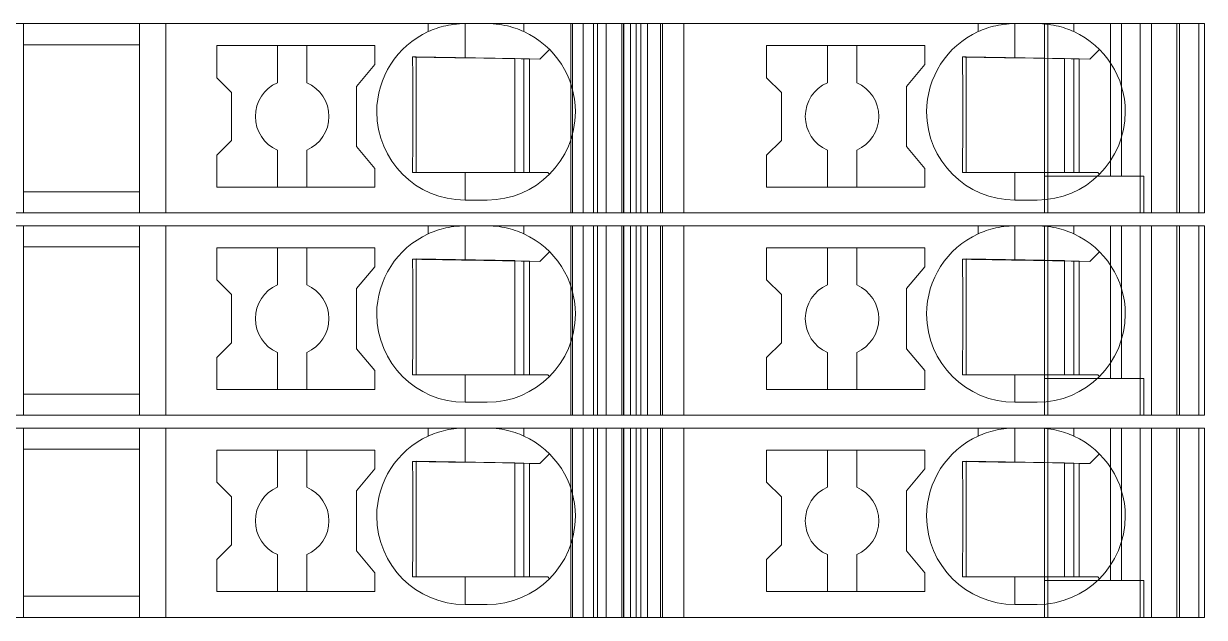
# Model space of a CAD drawing. Header units: millimetres. Extents: x 0 to 2100, y 0 to 1485.
# Drawn here: x 1258.05 to 1290.15, y 255.35 to 271.5 of the extents above; entities that cross this region are included whole.
import ezdxf
from ezdxf.enums import TextEntityAlignment as Align

# ---------------------------------------------------------------- set-up
doc = ezdxf.new("R2010")
doc.units = ezdxf.units.MM
for name, color, linetype, lineweight in [('EPLAN309', 5, 'Continuous', 5), ('EPLAN493', 5, 'Continuous', 5), ('MAIN-1', 7, 'Continuous', 5), ('MAIN-2', 7, 'Continuous', 5)]:
    doc.layers.add(name, color=color, linetype=linetype, lineweight=lineweight)
doc.styles.add('Tahoma', font='')
doc.styles.get('Tahoma').set_extended_font_data('Tahoma')

# ---------------------------------------------------------------- blocks, each defined once
blk = doc.blocks.new('EPLSYM_LibrarySPECIAL_Symbol12_Variant0_Placement8_96')
at = {"layer": 'EPLAN309', "lineweight": 13, "ltscale": 20}
blk.add_lwpolyline([(0, -5.15), (68.15, -5.15), (68.15, 0), (0, 0)], close=True, dxfattribs=at)
at = {"layer": 'EPLAN493', "color": 5, "style": 'Tahoma'}
blk.add_attdef('17_20450', text='', height=2.93475, dxfattribs=at).set_placement((0, -27.293475), align=Align.MIDDLE_RIGHT)
blk = doc.blocks.new('EPLSYM_LibrarySPECIAL_Symbol12_Variant0_Placement8_97')
at = {"layer": 'EPLAN309', "lineweight": 13, "ltscale": 20}
blk.add_lwpolyline([(0, -5.15), (68.15, -5.15), (68.15, 0), (0, 0)], close=True, dxfattribs=at)
at = {"layer": 'EPLAN493', "color": 5, "style": 'Tahoma'}
blk.add_attdef('17_20450', text='', height=2.93475, dxfattribs=at).set_placement((0, -27.293475), align=Align.MIDDLE_RIGHT)
blk = doc.blocks.new('EPLSYM_LibrarySPECIAL_Symbol12_Variant0_Placement8_98')
at = {"layer": 'EPLAN309', "lineweight": 13, "ltscale": 20}
blk.add_lwpolyline([(0, -5.15), (68.15, -5.15), (68.15, 0), (0, 0)], close=True, dxfattribs=at)
at = {"layer": 'EPLAN493', "color": 5, "style": 'Tahoma'}
blk.add_attdef('17_20450', text='', height=2.93475, dxfattribs=at).set_placement((0, -27.293475), align=Align.MIDDLE_RIGHT)

msp = doc.modelspace()

# ---------------------------------------------------------------- linework, layer by layer
at = {"layer": 'MAIN-1'}
for p, q in [((1258.05, 271.5), (1261.2, 271.5)), ((1258.05, 271.5), (1258.05, 266.35)), ((1261.919, 271.5), (1261.2, 271.5)), ((1261.2, 266.35), (1261.2, 271.5)), ((1269.05, 271.5), (1261.919, 271.5)), ((1261.919, 271.5), (1261.919, 266.35)), ((1269.05, 271.5), (1270.05, 271.5)), ((1269.05, 271.282), (1269.05, 271.5)), ((1269.102, 271.305), (1269.05, 271.282)), ((1269.156, 271.327), (1269.102, 271.305)), ((1269.213, 271.349), (1269.156, 271.327)), ((1269.272, 271.37), (1269.213, 271.349)), ((1269.333, 271.39), (1269.272, 271.37)), ((1269.397, 271.409), (1269.333, 271.39)), ((1269.463, 271.427), (1269.397, 271.409)), ((1269.531, 271.443), (1269.463, 271.427)), ((1269.601, 271.458), (1269.531, 271.443)), ((1269.673, 271.47), (1269.601, 271.458)), ((1269.746, 271.481), (1269.673, 271.47)), ((1269.821, 271.489), (1269.746, 271.481)), ((1269.897, 271.495), (1269.821, 271.489)), ((1269.973, 271.499), (1269.897, 271.495)), ((1270.05, 271.5), (1269.973, 271.499)), ((1270.05, 270.568), (1270.05, 271.5)), ((1270.05, 271.5), (1270.65, 271.5)), ((1270.65, 271.5), (1270.732, 271.499)), ((1271.65, 271.5), (1270.65, 271.5)), ((1270.732, 271.499), (1270.814, 271.494)), ((1270.814, 271.494), (1270.896, 271.487)), ((1270.896, 271.487), (1270.975, 271.478)), ((1270.975, 271.478), (1271.053, 271.466)), ((1271.053, 271.466), (1271.13, 271.452)), ((1271.13, 271.452), (1271.204, 271.435)), ((1271.204, 271.435), (1271.275, 271.417)), ((1271.275, 271.417), (1271.345, 271.397)), ((1271.345, 271.397), (1271.411, 271.376)), ((1271.411, 271.376), (1271.475, 271.354)), ((1271.475, 271.354), (1271.536, 271.331)), ((1271.536, 271.331), (1271.594, 271.306)), ((1271.594, 271.306), (1271.65, 271.282)), ((1271.65, 271.5), (1274.704, 271.5)), ((1271.65, 271.282), (1271.65, 271.5)), ((1274.832, 271.5), (1274.704, 271.5)), ((1274.704, 266.35), (1274.704, 271.5)), ((1274.832, 271.5), (1275.367, 271.5)), ((1274.832, 266.35), (1274.832, 271.5)), ((1276, 271.5), (1275.367, 271.5)), ((1275.367, 266.35), (1275.367, 271.5)), ((1276, 271.5), (1284, 271.5)), ((1276, 266.35), (1276, 271.5)), ((1284, 271.5), (1285, 271.5)), ((1284, 271.282), (1284, 271.5)), ((1284.052, 271.305), (1284, 271.282)), ((1284.106, 271.327), (1284.052, 271.305)), ((1284.163, 271.349), (1284.106, 271.327)), ((1284.222, 271.37), (1284.163, 271.349)), ((1284.283, 271.39), (1284.222, 271.37)), ((1284.347, 271.409), (1284.283, 271.39)), ((1284.413, 271.427), (1284.347, 271.409)), ((1284.481, 271.443), (1284.413, 271.427)), ((1284.551, 271.458), (1284.481, 271.443)), ((1284.622, 271.47), (1284.551, 271.458)), ((1284.696, 271.481), (1284.622, 271.47)), ((1284.771, 271.489), (1284.696, 271.481)), ((1284.847, 271.495), (1284.771, 271.489)), ((1284.923, 271.499), (1284.847, 271.495)), ((1285, 271.5), (1284.923, 271.499)), ((1285, 270.568), (1285, 271.5)), ((1285, 271.5), (1285.6, 271.5)), ((1285.6, 271.5), (1285.677, 271.499)), ((1286.6, 271.5), (1285.6, 271.5)), ((1285.677, 271.499), (1285.753, 271.495)), ((1285.753, 271.495), (1285.829, 271.489)), ((1285.829, 271.489), (1285.904, 271.481)), ((1285.904, 271.481), (1285.978, 271.47)), ((1285.978, 271.47), (1286.049, 271.458)), ((1286.049, 271.458), (1286.119, 271.443)), ((1286.119, 271.443), (1286.187, 271.427)), ((1286.187, 271.427), (1286.253, 271.409)), ((1286.253, 271.409), (1286.317, 271.39)), ((1286.317, 271.39), (1286.378, 271.37)), ((1286.378, 271.37), (1286.437, 271.349)), ((1286.437, 271.349), (1286.494, 271.327)), ((1286.494, 271.327), (1286.548, 271.305)), ((1286.548, 271.305), (1286.6, 271.282)), ((1286.6, 271.5), (1290, 271.5)), ((1286.6, 271.282), (1286.6, 271.5)), ((1290, 266.35), (1290, 271.5)), ((1258.05, 270.925), (1261.2, 270.925)), ((1263.3, 270.9), (1263.3, 270.029)), ((1263.3, 270.9), (1267.6, 270.9)), ((1264.95, 270.9), (1264.95, 269.892)), ((1265.75, 269.892), (1265.75, 270.9)), ((1267.6, 270.389), (1267.6, 270.9)), ((1272.083, 270.533), (1272.347, 270.797)), ((1278.25, 270.9), (1278.25, 270.029)), ((1278.25, 270.9), (1282.55, 270.9)), ((1279.9, 270.9), (1279.9, 269.892)), ((1280.7, 269.892), (1280.7, 270.9)), ((1282.55, 270.389), (1282.55, 270.9)), ((1287.033, 270.533), (1287.297, 270.797)), ((1267.1, 269.793), (1267.6, 270.389)), ((1268.624, 270.592), (1268.625, 270.522)), ((1268.685, 270.591), (1268.624, 270.592)), ((1268.625, 270.522), (1268.625, 270.45)), ((1268.625, 270.45), (1268.626, 270.377)), ((1268.626, 270.377), (1268.627, 270.303)), ((1268.627, 270.303), (1268.628, 270.227)), ((1268.746, 270.59), (1268.685, 270.591)), ((1268.721, 270.591), (1268.721, 267.45)), ((1268.809, 270.589), (1268.746, 270.59)), ((1268.873, 270.588), (1268.809, 270.589)), ((1268.937, 270.587), (1268.873, 270.588)), ((1269.003, 270.586), (1268.937, 270.587)), ((1269.071, 270.585), (1269.003, 270.586)), ((1269.14, 270.584), (1269.071, 270.585)), ((1269.21, 270.582), (1269.14, 270.584)), ((1269.283, 270.581), (1269.21, 270.582)), ((1269.358, 270.58), (1269.283, 270.581)), ((1269.435, 270.579), (1269.358, 270.58)), ((1269.514, 270.577), (1269.435, 270.579)), ((1269.597, 270.576), (1269.514, 270.577)), ((1269.682, 270.575), (1269.597, 270.576)), ((1269.771, 270.573), (1269.682, 270.575)), ((1269.862, 270.571), (1269.771, 270.573)), ((1269.955, 270.57), (1269.862, 270.571)), ((1270.05, 270.568), (1269.955, 270.57)), ((1270.05, 270.568), (1272.083, 270.533)), ((1271.4, 270.545), (1271.4, 267.45)), ((1271.65, 267.45), (1271.65, 270.54)), ((1271.8, 270.538), (1271.8, 267.45)), ((1282.05, 269.793), (1282.55, 270.389)), ((1283.574, 270.592), (1283.574, 270.522)), ((1283.635, 270.591), (1283.574, 270.592)), ((1283.574, 270.522), (1283.575, 270.45)), ((1283.575, 270.45), (1283.576, 270.377)), ((1283.576, 270.377), (1283.577, 270.303)), ((1283.577, 270.303), (1283.577, 270.227)), ((1283.696, 270.59), (1283.635, 270.591)), ((1283.671, 270.591), (1283.671, 267.45)), ((1283.759, 270.589), (1283.696, 270.59)), ((1283.822, 270.588), (1283.759, 270.589)), ((1283.887, 270.587), (1283.822, 270.588)), ((1283.953, 270.586), (1283.887, 270.587)), ((1284.021, 270.585), (1283.953, 270.586)), ((1284.09, 270.584), (1284.021, 270.585)), ((1284.16, 270.582), (1284.09, 270.584)), ((1284.233, 270.581), (1284.16, 270.582)), ((1284.307, 270.58), (1284.233, 270.581)), ((1284.385, 270.579), (1284.307, 270.58)), ((1284.464, 270.577), (1284.385, 270.579)), ((1284.547, 270.576), (1284.464, 270.577)), ((1284.632, 270.575), (1284.547, 270.576)), ((1284.72, 270.573), (1284.632, 270.575)), ((1284.812, 270.571), (1284.72, 270.573)), ((1284.905, 270.57), (1284.812, 270.571)), ((1285, 270.568), (1284.905, 270.57)), ((1285, 270.568), (1287.033, 270.533)), ((1286.35, 270.545), (1286.35, 267.45)), ((1286.6, 267.45), (1286.6, 270.54)), ((1286.75, 270.538), (1286.75, 267.45)), ((1263.7, 269.629), (1263.3, 270.029)), ((1268.628, 270.227), (1268.628, 270.149)), ((1268.628, 270.149), (1268.629, 270.07)), ((1268.629, 270.07), (1268.63, 269.988)), ((1268.63, 269.988), (1268.63, 269.904)), ((1278.65, 269.629), (1278.25, 270.029)), ((1283.577, 270.227), (1283.578, 270.149)), ((1283.578, 270.149), (1283.579, 270.07)), ((1283.579, 270.07), (1283.58, 269.988)), ((1283.58, 269.988), (1283.58, 269.904)), ((1267.1, 269.793), (1267.1, 268.157)), ((1268.63, 269.904), (1268.631, 269.817)), ((1268.631, 269.817), (1268.631, 269.726)), ((1268.631, 269.726), (1268.632, 269.632)), ((1282.05, 269.793), (1282.05, 268.157)), ((1283.58, 269.904), (1283.581, 269.817)), ((1283.581, 269.817), (1283.581, 269.726)), ((1283.581, 269.726), (1283.582, 269.632)), ((1263.7, 269.629), (1263.7, 268.321)), ((1268.632, 269.632), (1268.633, 269.534)), ((1268.633, 269.534), (1268.633, 269.431)), ((1268.633, 269.431), (1268.633, 269.324)), ((1268.633, 269.324), (1268.633, 269.213)), ((1278.65, 269.629), (1278.65, 268.321)), ((1283.582, 269.632), (1283.582, 269.534)), ((1283.582, 269.534), (1283.583, 269.431)), ((1283.583, 269.431), (1283.583, 269.324)), ((1283.583, 269.324), (1283.583, 269.213)), ((1268.633, 269.213), (1268.634, 269.1)), ((1268.634, 269.1), (1268.633, 268.979)), ((1283.583, 269.213), (1283.583, 269.1)), ((1283.583, 269.1), (1283.583, 268.979)), ((1268.633, 268.747), (1268.632, 268.638)), ((1268.633, 268.979), (1268.633, 268.861)), ((1268.633, 268.861), (1268.633, 268.747)), ((1283.583, 268.747), (1283.582, 268.638)), ((1283.583, 268.979), (1283.583, 268.861)), ((1283.583, 268.861), (1283.583, 268.747)), ((1268.632, 268.534), (1268.631, 268.434)), ((1268.631, 268.434), (1268.631, 268.339)), ((1268.632, 268.638), (1268.632, 268.534)), ((1283.582, 268.534), (1283.581, 268.434)), ((1283.581, 268.434), (1283.581, 268.339)), ((1283.582, 268.638), (1283.582, 268.534)), ((1263.7, 268.321), (1263.3, 267.921)), ((1264.95, 268.058), (1264.95, 267.05)), ((1265.75, 268.058), (1265.75, 267.05)), ((1267.1, 268.157), (1267.6, 267.561)), ((1268.629, 268.159), (1268.628, 268.073)), ((1268.628, 268.073), (1268.628, 267.99)), ((1268.63, 268.248), (1268.629, 268.159)), ((1268.631, 268.339), (1268.63, 268.248)), ((1278.65, 268.321), (1278.25, 267.921)), ((1279.9, 268.058), (1279.9, 267.05)), ((1280.7, 268.058), (1280.7, 267.05)), ((1282.05, 268.157), (1282.55, 267.561)), ((1283.579, 268.159), (1283.578, 268.073)), ((1283.578, 268.073), (1283.578, 267.99)), ((1283.58, 268.248), (1283.579, 268.159)), ((1283.581, 268.339), (1283.58, 268.248)), ((1263.3, 267.921), (1263.3, 267.05)), ((1268.625, 267.75), (1268.624, 267.674)), ((1268.626, 267.829), (1268.625, 267.75)), ((1268.627, 267.908), (1268.626, 267.829)), ((1268.628, 267.99), (1268.627, 267.908)), ((1278.25, 267.921), (1278.25, 267.05)), ((1283.575, 267.75), (1283.574, 267.674)), ((1283.576, 267.829), (1283.575, 267.75)), ((1283.577, 267.908), (1283.576, 267.829)), ((1283.578, 267.99), (1283.577, 267.908)), ((1267.6, 267.05), (1267.6, 267.561)), ((1268.623, 267.524), (1268.622, 267.45)), ((1268.622, 267.45), (1268.683, 267.45)), ((1268.624, 267.598), (1268.623, 267.524)), ((1268.624, 267.674), (1268.624, 267.598)), ((1268.683, 267.45), (1268.746, 267.45)), ((1268.746, 267.45), (1268.809, 267.45)), ((1268.809, 267.45), (1268.873, 267.45)), ((1268.873, 267.45), (1268.939, 267.45)), ((1268.939, 267.45), (1269.005, 267.45)), ((1269.005, 267.45), (1269.074, 267.45)), ((1269.074, 267.45), (1269.144, 267.45)), ((1269.144, 267.45), (1269.215, 267.45)), ((1269.215, 267.45), (1269.289, 267.45)), ((1269.289, 267.45), (1269.364, 267.45)), ((1269.364, 267.45), (1269.442, 267.45)), ((1269.442, 267.45), (1269.522, 267.45)), ((1269.522, 267.45), (1269.605, 267.45)), ((1269.605, 267.45), (1269.69, 267.45)), ((1269.69, 267.45), (1269.778, 267.45)), ((1269.778, 267.45), (1269.867, 267.45)), ((1269.867, 267.45), (1269.958, 267.45)), ((1269.958, 267.45), (1270.05, 267.45)), ((1270.05, 267.45), (1272.3, 267.45)), ((1270.05, 267.45), (1270.05, 266.7)), ((1272.347, 267.403), (1272.3, 267.45)), ((1282.55, 267.05), (1282.55, 267.561)), ((1283.573, 267.524), (1283.572, 267.45)), ((1283.572, 267.45), (1283.633, 267.45)), ((1283.574, 267.598), (1283.573, 267.524)), ((1283.574, 267.674), (1283.574, 267.598)), ((1283.633, 267.45), (1283.695, 267.45)), ((1283.695, 267.45), (1283.759, 267.45)), ((1283.759, 267.45), (1283.823, 267.45)), ((1283.823, 267.45), (1283.889, 267.45)), ((1283.889, 267.45), (1283.955, 267.45)), ((1283.955, 267.45), (1284.024, 267.45)), ((1284.024, 267.45), (1284.093, 267.45)), ((1284.093, 267.45), (1284.165, 267.45)), ((1284.165, 267.45), (1284.239, 267.45)), ((1284.239, 267.45), (1284.314, 267.45)), ((1284.314, 267.45), (1284.392, 267.45)), ((1284.392, 267.45), (1284.472, 267.45)), ((1284.472, 267.45), (1284.555, 267.45)), ((1284.555, 267.45), (1284.64, 267.45)), ((1284.64, 267.45), (1284.727, 267.45)), ((1284.727, 267.45), (1284.817, 267.45)), ((1284.817, 267.45), (1284.908, 267.45)), ((1284.908, 267.45), (1285, 267.45)), ((1285, 267.45), (1285, 266.7)), ((1285, 267.45), (1287.25, 267.45)), ((1287.297, 267.403), (1287.25, 267.45)), ((1258.05, 266.925), (1261.2, 266.925)), ((1267.6, 267.05), (1263.3, 267.05)), ((1282.55, 267.05), (1278.25, 267.05)), ((1270.65, 266.7), (1270.05, 266.7)), ((1285.6, 266.7), (1285, 266.7)), ((1258.05, 266.35), (1261.2, 266.35)), ((1261.919, 266.35), (1261.2, 266.35)), ((1261.919, 266.35), (1274.704, 266.35)), ((1273.544, 266.35), (1273.544, 266.35)), ((1273.65, 266.35), (1273.65, 266.35)), ((1274.832, 266.35), (1274.704, 266.35)), ((1274.832, 266.35), (1275.367, 266.35)), ((1276, 266.35), (1275.367, 266.35)), ((1276, 266.35), (1290, 266.35)), ((1288.5, 266.35), (1288.5, 266.35)), ((1258.05, 266), (1261.2, 266)), ((1258.05, 266), (1258.05, 260.85)), ((1261.919, 266), (1261.2, 266)), ((1261.2, 260.85), (1261.2, 266)), ((1269.05, 266), (1261.919, 266)), ((1261.919, 266), (1261.919, 260.85)), ((1269.05, 266), (1270.05, 266)), ((1269.05, 265.782), (1269.05, 266)), ((1269.102, 265.805), (1269.05, 265.782)), ((1269.156, 265.827), (1269.102, 265.805)), ((1269.213, 265.849), (1269.156, 265.827)), ((1269.272, 265.87), (1269.213, 265.849)), ((1269.333, 265.89), (1269.272, 265.87)), ((1269.397, 265.909), (1269.333, 265.89)), ((1269.463, 265.927), (1269.397, 265.909)), ((1269.531, 265.943), (1269.463, 265.927)), ((1269.601, 265.958), (1269.531, 265.943)), ((1269.673, 265.97), (1269.601, 265.958)), ((1269.746, 265.981), (1269.673, 265.97)), ((1269.821, 265.989), (1269.746, 265.981)), ((1269.897, 265.995), (1269.821, 265.989)), ((1269.973, 265.999), (1269.897, 265.995)), ((1270.05, 266), (1269.973, 265.999)), ((1270.05, 265.068), (1270.05, 266)), ((1270.05, 266), (1270.65, 266)), ((1270.65, 266), (1270.732, 265.999)), ((1271.65, 266), (1270.65, 266)), ((1270.732, 265.999), (1270.814, 265.994)), ((1270.814, 265.994), (1270.896, 265.987)), ((1270.896, 265.987), (1270.975, 265.978)), ((1270.975, 265.978), (1271.053, 265.966)), ((1271.053, 265.966), (1271.13, 265.952)), ((1271.13, 265.952), (1271.204, 265.935)), ((1271.204, 265.935), (1271.275, 265.917)), ((1271.275, 265.917), (1271.345, 265.897)), ((1271.345, 265.897), (1271.411, 265.876)), ((1271.411, 265.876), (1271.475, 265.854)), ((1271.475, 265.854), (1271.536, 265.831)), ((1271.536, 265.831), (1271.594, 265.806)), ((1271.594, 265.806), (1271.65, 265.782)), ((1271.65, 266), (1274.704, 266)), ((1271.65, 265.782), (1271.65, 266)), ((1274.832, 266), (1274.704, 266)), ((1274.704, 260.85), (1274.704, 266)), ((1274.832, 266), (1275.367, 266)), ((1274.832, 260.85), (1274.832, 266)), ((1276, 266), (1275.367, 266)), ((1275.367, 260.85), (1275.367, 266)), ((1276, 266), (1284, 266)), ((1276, 260.85), (1276, 266)), ((1284, 266), (1285, 266)), ((1284, 265.782), (1284, 266)), ((1284.052, 265.805), (1284, 265.782)), ((1284.106, 265.827), (1284.052, 265.805)), ((1284.163, 265.849), (1284.106, 265.827)), ((1284.222, 265.87), (1284.163, 265.849)), ((1284.283, 265.89), (1284.222, 265.87)), ((1284.347, 265.909), (1284.283, 265.89)), ((1284.413, 265.927), (1284.347, 265.909)), ((1284.481, 265.943), (1284.413, 265.927)), ((1284.551, 265.958), (1284.481, 265.943)), ((1284.622, 265.97), (1284.551, 265.958)), ((1284.696, 265.981), (1284.622, 265.97)), ((1284.771, 265.989), (1284.696, 265.981)), ((1284.847, 265.995), (1284.771, 265.989)), ((1284.923, 265.999), (1284.847, 265.995)), ((1285, 266), (1284.923, 265.999)), ((1285, 265.068), (1285, 266)), ((1285, 266), (1285.6, 266)), ((1285.6, 266), (1285.677, 265.999)), ((1286.6, 266), (1285.6, 266)), ((1285.677, 265.999), (1285.753, 265.995)), ((1285.753, 265.995), (1285.829, 265.989)), ((1285.829, 265.989), (1285.904, 265.981)), ((1285.904, 265.981), (1285.978, 265.97)), ((1285.978, 265.97), (1286.049, 265.958)), ((1286.049, 265.958), (1286.119, 265.943)), ((1286.119, 265.943), (1286.187, 265.927)), ((1286.187, 265.927), (1286.253, 265.909)), ((1286.253, 265.909), (1286.317, 265.89)), ((1286.317, 265.89), (1286.378, 265.87)), ((1286.378, 265.87), (1286.437, 265.849)), ((1286.437, 265.849), (1286.494, 265.827)), ((1286.494, 265.827), (1286.548, 265.805)), ((1286.548, 265.805), (1286.6, 265.782)), ((1286.6, 266), (1290, 266)), ((1286.6, 265.782), (1286.6, 266)), ((1290, 260.85), (1290, 266)), ((1258.05, 265.425), (1261.2, 265.425)), ((1263.3, 265.4), (1263.3, 264.529)), ((1263.3, 265.4), (1267.6, 265.4)), ((1264.95, 265.4), (1264.95, 264.392)), ((1265.75, 264.392), (1265.75, 265.4)), ((1267.6, 264.889), (1267.6, 265.4)), ((1272.083, 265.033), (1272.347, 265.297)), ((1278.25, 265.4), (1278.25, 264.529)), ((1278.25, 265.4), (1282.55, 265.4)), ((1279.9, 265.4), (1279.9, 264.392)), ((1280.7, 264.392), (1280.7, 265.4)), ((1282.55, 264.889), (1282.55, 265.4)), ((1287.033, 265.033), (1287.297, 265.297)), ((1267.1, 264.293), (1267.6, 264.889)), ((1268.624, 265.092), (1268.625, 265.022)), ((1268.685, 265.091), (1268.624, 265.092)), ((1268.625, 265.022), (1268.625, 264.95)), ((1268.625, 264.95), (1268.626, 264.877)), ((1268.626, 264.877), (1268.627, 264.803)), ((1268.746, 265.09), (1268.685, 265.091)), ((1268.721, 265.091), (1268.721, 261.95)), ((1268.809, 265.089), (1268.746, 265.09)), ((1268.873, 265.088), (1268.809, 265.089)), ((1268.937, 265.087), (1268.873, 265.088)), ((1269.003, 265.086), (1268.937, 265.087)), ((1269.071, 265.085), (1269.003, 265.086)), ((1269.14, 265.084), (1269.071, 265.085)), ((1269.21, 265.082), (1269.14, 265.084)), ((1269.283, 265.081), (1269.21, 265.082)), ((1269.358, 265.08), (1269.283, 265.081)), ((1269.435, 265.079), (1269.358, 265.08)), ((1269.514, 265.077), (1269.435, 265.079)), ((1269.597, 265.076), (1269.514, 265.077)), ((1269.682, 265.075), (1269.597, 265.076)), ((1269.771, 265.073), (1269.682, 265.075)), ((1269.862, 265.071), (1269.771, 265.073)), ((1269.955, 265.07), (1269.862, 265.071)), ((1270.05, 265.068), (1269.955, 265.07)), ((1270.05, 265.068), (1272.083, 265.033)), ((1271.4, 265.045), (1271.4, 261.95)), ((1271.65, 261.95), (1271.65, 265.04)), ((1271.8, 265.038), (1271.8, 261.95)), ((1282.05, 264.293), (1282.55, 264.889)), ((1283.574, 265.092), (1283.574, 265.022)), ((1283.635, 265.091), (1283.574, 265.092)), ((1283.574, 265.022), (1283.575, 264.95)), ((1283.575, 264.95), (1283.576, 264.877)), ((1283.576, 264.877), (1283.577, 264.803)), ((1283.696, 265.09), (1283.635, 265.091)), ((1283.671, 265.091), (1283.671, 261.95)), ((1283.759, 265.089), (1283.696, 265.09)), ((1283.822, 265.088), (1283.759, 265.089)), ((1283.887, 265.087), (1283.822, 265.088)), ((1283.953, 265.086), (1283.887, 265.087)), ((1284.021, 265.085), (1283.953, 265.086)), ((1284.09, 265.084), (1284.021, 265.085)), ((1284.16, 265.082), (1284.09, 265.084)), ((1284.233, 265.081), (1284.16, 265.082)), ((1284.307, 265.08), (1284.233, 265.081)), ((1284.385, 265.079), (1284.307, 265.08)), ((1284.464, 265.077), (1284.385, 265.079)), ((1284.547, 265.076), (1284.464, 265.077)), ((1284.632, 265.075), (1284.547, 265.076)), ((1284.72, 265.073), (1284.632, 265.075)), ((1284.812, 265.071), (1284.72, 265.073)), ((1284.905, 265.07), (1284.812, 265.071)), ((1285, 265.068), (1284.905, 265.07)), ((1285, 265.068), (1287.033, 265.033)), ((1286.35, 265.045), (1286.35, 261.95)), ((1286.6, 261.95), (1286.6, 265.04)), ((1286.75, 265.038), (1286.75, 261.95)), ((1263.7, 264.129), (1263.3, 264.529)), ((1268.627, 264.803), (1268.628, 264.727)), ((1268.628, 264.727), (1268.628, 264.649)), ((1268.628, 264.649), (1268.629, 264.57)), ((1268.629, 264.57), (1268.63, 264.488)), ((1278.65, 264.129), (1278.25, 264.529)), ((1283.577, 264.803), (1283.577, 264.727)), ((1283.577, 264.727), (1283.578, 264.649)), ((1283.578, 264.649), (1283.579, 264.57)), ((1283.579, 264.57), (1283.58, 264.488)), ((1267.1, 264.293), (1267.1, 262.657)), ((1268.63, 264.488), (1268.63, 264.404)), ((1268.63, 264.404), (1268.631, 264.317)), ((1268.631, 264.317), (1268.631, 264.226)), ((1268.631, 264.226), (1268.632, 264.132)), ((1282.05, 264.293), (1282.05, 262.657)), ((1283.58, 264.488), (1283.58, 264.404)), ((1283.58, 264.404), (1283.581, 264.317)), ((1283.581, 264.317), (1283.581, 264.226)), ((1283.581, 264.226), (1283.582, 264.132)), ((1263.7, 264.129), (1263.7, 262.821)), ((1268.632, 264.132), (1268.633, 264.034)), ((1268.633, 264.034), (1268.633, 263.931)), ((1268.633, 263.931), (1268.633, 263.824)), ((1278.65, 264.129), (1278.65, 262.821)), ((1283.582, 264.132), (1283.582, 264.034)), ((1283.582, 264.034), (1283.583, 263.931)), ((1283.583, 263.931), (1283.583, 263.824)), ((1268.633, 263.824), (1268.633, 263.713)), ((1268.633, 263.713), (1268.634, 263.6)), ((1268.634, 263.6), (1268.633, 263.479)), ((1283.583, 263.824), (1283.583, 263.713)), ((1283.583, 263.713), (1283.583, 263.6)), ((1283.583, 263.6), (1283.583, 263.479)), ((1268.633, 263.247), (1268.632, 263.138)), ((1268.633, 263.479), (1268.633, 263.361)), ((1268.633, 263.361), (1268.633, 263.247)), ((1283.583, 263.247), (1283.582, 263.138)), ((1283.583, 263.479), (1283.583, 263.361)), ((1283.583, 263.361), (1283.583, 263.247)), ((1268.632, 263.034), (1268.631, 262.934)), ((1268.631, 262.934), (1268.631, 262.839)), ((1268.632, 263.138), (1268.632, 263.034)), ((1283.582, 263.034), (1283.581, 262.934)), ((1283.581, 262.934), (1283.581, 262.839)), ((1283.582, 263.138), (1283.582, 263.034)), ((1263.7, 262.821), (1263.3, 262.421)), ((1267.1, 262.657), (1267.6, 262.061)), ((1268.629, 262.659), (1268.628, 262.573)), ((1268.63, 262.748), (1268.629, 262.659)), ((1268.631, 262.839), (1268.63, 262.748)), ((1278.65, 262.821), (1278.25, 262.421)), ((1282.05, 262.657), (1282.55, 262.061)), ((1283.579, 262.659), (1283.578, 262.573)), ((1283.58, 262.748), (1283.579, 262.659)), ((1283.581, 262.839), (1283.58, 262.748)), ((1263.3, 262.421), (1263.3, 261.55)), ((1264.95, 262.558), (1264.95, 261.55)), ((1265.75, 262.558), (1265.75, 261.55)), ((1268.626, 262.329), (1268.625, 262.25)), ((1268.627, 262.408), (1268.626, 262.329)), ((1268.628, 262.49), (1268.627, 262.408)), ((1268.628, 262.573), (1268.628, 262.49)), ((1278.25, 262.421), (1278.25, 261.55)), ((1279.9, 262.558), (1279.9, 261.55)), ((1280.7, 262.558), (1280.7, 261.55)), ((1283.576, 262.329), (1283.575, 262.25)), ((1283.577, 262.408), (1283.576, 262.329)), ((1283.578, 262.49), (1283.577, 262.408)), ((1283.578, 262.573), (1283.578, 262.49)), ((1267.6, 261.55), (1267.6, 262.061)), ((1268.623, 262.024), (1268.622, 261.95)), ((1268.622, 261.95), (1268.683, 261.95)), ((1268.624, 262.098), (1268.623, 262.024)), ((1268.625, 262.25), (1268.624, 262.174)), ((1268.624, 262.174), (1268.624, 262.098)), ((1268.683, 261.95), (1268.746, 261.95)), ((1268.746, 261.95), (1268.809, 261.95)), ((1268.809, 261.95), (1268.873, 261.95)), ((1268.873, 261.95), (1268.939, 261.95)), ((1268.939, 261.95), (1269.005, 261.95)), ((1269.005, 261.95), (1269.074, 261.95)), ((1269.074, 261.95), (1269.144, 261.95)), ((1269.144, 261.95), (1269.215, 261.95)), ((1269.215, 261.95), (1269.289, 261.95)), ((1269.289, 261.95), (1269.364, 261.95)), ((1269.364, 261.95), (1269.442, 261.95)), ((1269.442, 261.95), (1269.522, 261.95)), ((1269.522, 261.95), (1269.605, 261.95)), ((1269.605, 261.95), (1269.69, 261.95)), ((1269.69, 261.95), (1269.778, 261.95)), ((1269.778, 261.95), (1269.867, 261.95)), ((1269.867, 261.95), (1269.958, 261.95)), ((1269.958, 261.95), (1270.05, 261.95)), ((1270.05, 261.95), (1272.3, 261.95)), ((1270.05, 261.95), (1270.05, 261.2)), ((1272.347, 261.903), (1272.3, 261.95)), ((1282.55, 261.55), (1282.55, 262.061)), ((1283.573, 262.024), (1283.572, 261.95)), ((1283.572, 261.95), (1283.633, 261.95)), ((1283.574, 262.098), (1283.573, 262.024)), ((1283.575, 262.25), (1283.574, 262.174)), ((1283.574, 262.174), (1283.574, 262.098)), ((1283.633, 261.95), (1283.695, 261.95)), ((1283.695, 261.95), (1283.759, 261.95)), ((1283.759, 261.95), (1283.823, 261.95)), ((1283.823, 261.95), (1283.889, 261.95)), ((1283.889, 261.95), (1283.955, 261.95)), ((1283.955, 261.95), (1284.024, 261.95)), ((1284.024, 261.95), (1284.093, 261.95)), ((1284.093, 261.95), (1284.165, 261.95)), ((1284.165, 261.95), (1284.239, 261.95)), ((1284.239, 261.95), (1284.314, 261.95)), ((1284.314, 261.95), (1284.392, 261.95)), ((1284.392, 261.95), (1284.472, 261.95)), ((1284.472, 261.95), (1284.555, 261.95)), ((1284.555, 261.95), (1284.64, 261.95)), ((1284.64, 261.95), (1284.727, 261.95)), ((1284.727, 261.95), (1284.817, 261.95)), ((1284.817, 261.95), (1284.908, 261.95)), ((1284.908, 261.95), (1285, 261.95)), ((1285, 261.95), (1285, 261.2)), ((1285, 261.95), (1287.25, 261.95)), ((1287.297, 261.903), (1287.25, 261.95)), ((1258.05, 261.425), (1261.2, 261.425)), ((1267.6, 261.55), (1263.3, 261.55)), ((1282.55, 261.55), (1278.25, 261.55)), ((1270.65, 261.2), (1270.05, 261.2)), ((1285.6, 261.2), (1285, 261.2)), ((1258.05, 260.85), (1261.2, 260.85)), ((1261.919, 260.85), (1261.2, 260.85)), ((1261.919, 260.85), (1274.704, 260.85)), ((1273.544, 260.85), (1273.544, 260.85)), ((1273.65, 260.85), (1273.65, 260.85)), ((1274.832, 260.85), (1274.704, 260.85)), ((1274.832, 260.85), (1275.367, 260.85)), ((1276, 260.85), (1275.367, 260.85)), ((1276, 260.85), (1290, 260.85)), ((1288.5, 260.85), (1288.5, 260.85)), ((1258.05, 260.5), (1261.2, 260.5)), ((1258.05, 260.5), (1258.05, 255.35)), ((1261.919, 260.5), (1261.2, 260.5)), ((1261.2, 255.35), (1261.2, 260.5)), ((1269.05, 260.5), (1261.919, 260.5)), ((1261.919, 260.5), (1261.919, 255.35)), ((1269.05, 260.5), (1270.05, 260.5)), ((1269.05, 260.282), (1269.05, 260.5)), ((1269.213, 260.349), (1269.156, 260.327)), ((1269.272, 260.37), (1269.213, 260.349)), ((1269.333, 260.39), (1269.272, 260.37)), ((1269.397, 260.409), (1269.333, 260.39)), ((1269.463, 260.427), (1269.397, 260.409)), ((1269.531, 260.443), (1269.463, 260.427)), ((1269.601, 260.458), (1269.531, 260.443)), ((1269.673, 260.47), (1269.601, 260.458)), ((1269.746, 260.481), (1269.673, 260.47)), ((1269.821, 260.489), (1269.746, 260.481)), ((1269.897, 260.495), (1269.821, 260.489)), ((1269.973, 260.499), (1269.897, 260.495)), ((1270.05, 260.5), (1269.973, 260.499)), ((1270.05, 259.568), (1270.05, 260.5)), ((1270.05, 260.5), (1270.65, 260.5)), ((1270.65, 260.5), (1270.732, 260.499)), ((1271.65, 260.5), (1270.65, 260.5)), ((1270.732, 260.499), (1270.814, 260.494)), ((1270.814, 260.494), (1270.896, 260.487)), ((1270.896, 260.487), (1270.975, 260.478)), ((1270.975, 260.478), (1271.053, 260.466)), ((1271.053, 260.466), (1271.13, 260.452)), ((1271.13, 260.452), (1271.204, 260.435)), ((1271.204, 260.435), (1271.275, 260.417)), ((1271.275, 260.417), (1271.345, 260.397)), ((1271.345, 260.397), (1271.411, 260.376)), ((1271.411, 260.376), (1271.475, 260.354)), ((1271.475, 260.354), (1271.536, 260.331)), ((1271.65, 260.5), (1274.704, 260.5)), ((1271.65, 260.282), (1271.65, 260.5)), ((1274.832, 260.5), (1274.704, 260.5)), ((1274.704, 255.35), (1274.704, 260.5)), ((1274.832, 260.5), (1275.367, 260.5)), ((1274.832, 255.35), (1274.832, 260.5)), ((1276, 260.5), (1275.367, 260.5)), ((1275.367, 255.35), (1275.367, 260.5)), ((1276, 260.5), (1284, 260.5)), ((1276, 255.35), (1276, 260.5)), ((1284, 260.5), (1285, 260.5)), ((1284, 260.282), (1284, 260.5)), ((1284.163, 260.349), (1284.106, 260.327)), ((1284.222, 260.37), (1284.163, 260.349)), ((1284.283, 260.39), (1284.222, 260.37)), ((1284.347, 260.409), (1284.283, 260.39)), ((1284.413, 260.427), (1284.347, 260.409)), ((1284.481, 260.443), (1284.413, 260.427)), ((1284.551, 260.458), (1284.481, 260.443)), ((1284.622, 260.47), (1284.551, 260.458)), ((1284.696, 260.481), (1284.622, 260.47)), ((1284.771, 260.489), (1284.696, 260.481)), ((1284.847, 260.495), (1284.771, 260.489)), ((1284.923, 260.499), (1284.847, 260.495)), ((1285, 260.5), (1284.923, 260.499)), ((1285, 259.568), (1285, 260.5)), ((1285, 260.5), (1285.6, 260.5)), ((1285.6, 260.5), (1285.677, 260.499)), ((1286.6, 260.5), (1285.6, 260.5)), ((1285.677, 260.499), (1285.753, 260.495)), ((1285.753, 260.495), (1285.829, 260.489)), ((1285.829, 260.489), (1285.904, 260.481)), ((1285.904, 260.481), (1285.978, 260.47)), ((1285.978, 260.47), (1286.049, 260.458)), ((1286.049, 260.458), (1286.119, 260.443)), ((1286.119, 260.443), (1286.187, 260.427)), ((1286.187, 260.427), (1286.253, 260.409)), ((1286.253, 260.409), (1286.317, 260.39)), ((1286.317, 260.39), (1286.378, 260.37)), ((1286.378, 260.37), (1286.437, 260.349)), ((1286.437, 260.349), (1286.494, 260.327)), ((1286.6, 260.5), (1290, 260.5)), ((1286.6, 260.282), (1286.6, 260.5)), ((1290, 255.35), (1290, 260.5)), ((1269.102, 260.305), (1269.05, 260.282)), ((1269.156, 260.327), (1269.102, 260.305)), ((1271.536, 260.331), (1271.594, 260.306)), ((1271.594, 260.306), (1271.65, 260.282)), ((1284.052, 260.305), (1284, 260.282)), ((1284.106, 260.327), (1284.052, 260.305)), ((1286.494, 260.327), (1286.548, 260.305)), ((1286.548, 260.305), (1286.6, 260.282)), ((1258.05, 259.925), (1261.2, 259.925)), ((1263.3, 259.9), (1263.3, 259.029)), ((1263.3, 259.9), (1267.6, 259.9)), ((1264.95, 259.9), (1264.95, 258.892)), ((1265.75, 258.892), (1265.75, 259.9)), ((1267.6, 259.389), (1267.6, 259.9)), ((1272.083, 259.533), (1272.347, 259.797)), ((1278.25, 259.9), (1278.25, 259.029)), ((1278.25, 259.9), (1282.55, 259.9)), ((1279.9, 259.9), (1279.9, 258.892)), ((1280.7, 258.892), (1280.7, 259.9)), ((1282.55, 259.389), (1282.55, 259.9)), ((1287.033, 259.533), (1287.297, 259.797)), ((1267.1, 258.793), (1267.6, 259.389)), ((1268.624, 259.592), (1268.625, 259.522)), ((1268.685, 259.591), (1268.624, 259.592)), ((1268.625, 259.522), (1268.625, 259.45)), ((1268.625, 259.45), (1268.626, 259.377)), ((1268.626, 259.377), (1268.627, 259.303)), ((1268.746, 259.59), (1268.685, 259.591)), ((1268.721, 259.591), (1268.721, 256.45)), ((1268.809, 259.589), (1268.746, 259.59)), ((1268.873, 259.588), (1268.809, 259.589)), ((1268.937, 259.587), (1268.873, 259.588)), ((1269.003, 259.586), (1268.937, 259.587)), ((1269.071, 259.585), (1269.003, 259.586)), ((1269.14, 259.584), (1269.071, 259.585)), ((1269.21, 259.582), (1269.14, 259.584)), ((1269.283, 259.581), (1269.21, 259.582)), ((1269.358, 259.58), (1269.283, 259.581)), ((1269.435, 259.579), (1269.358, 259.58)), ((1269.514, 259.577), (1269.435, 259.579)), ((1269.597, 259.576), (1269.514, 259.577)), ((1269.682, 259.575), (1269.597, 259.576)), ((1269.771, 259.573), (1269.682, 259.575)), ((1269.862, 259.571), (1269.771, 259.573)), ((1269.955, 259.57), (1269.862, 259.571)), ((1270.05, 259.568), (1269.955, 259.57)), ((1270.05, 259.568), (1272.083, 259.533)), ((1271.4, 259.545), (1271.4, 256.45)), ((1271.65, 256.45), (1271.65, 259.54)), ((1271.8, 259.538), (1271.8, 256.45)), ((1282.05, 258.793), (1282.55, 259.389)), ((1283.574, 259.592), (1283.574, 259.522)), ((1283.635, 259.591), (1283.574, 259.592)), ((1283.574, 259.522), (1283.575, 259.45)), ((1283.575, 259.45), (1283.576, 259.377)), ((1283.576, 259.377), (1283.577, 259.303)), ((1283.696, 259.59), (1283.635, 259.591)), ((1283.671, 259.591), (1283.671, 256.45)), ((1283.759, 259.589), (1283.696, 259.59)), ((1283.822, 259.588), (1283.759, 259.589)), ((1283.887, 259.587), (1283.822, 259.588)), ((1283.953, 259.586), (1283.887, 259.587)), ((1284.021, 259.585), (1283.953, 259.586)), ((1284.09, 259.584), (1284.021, 259.585)), ((1284.16, 259.582), (1284.09, 259.584)), ((1284.233, 259.581), (1284.16, 259.582)), ((1284.307, 259.58), (1284.233, 259.581)), ((1284.385, 259.579), (1284.307, 259.58)), ((1284.464, 259.577), (1284.385, 259.579)), ((1284.547, 259.576), (1284.464, 259.577)), ((1284.632, 259.575), (1284.547, 259.576)), ((1284.72, 259.573), (1284.632, 259.575)), ((1284.812, 259.571), (1284.72, 259.573)), ((1284.905, 259.57), (1284.812, 259.571)), ((1285, 259.568), (1284.905, 259.57)), ((1285, 259.568), (1287.033, 259.533)), ((1286.35, 259.545), (1286.35, 256.45)), ((1286.6, 256.45), (1286.6, 259.54)), ((1286.75, 259.538), (1286.75, 256.45)), ((1268.627, 259.303), (1268.628, 259.227)), ((1268.628, 259.227), (1268.628, 259.149)), ((1268.628, 259.149), (1268.629, 259.07)), ((1268.629, 259.07), (1268.63, 258.988)), ((1283.577, 259.303), (1283.577, 259.227)), ((1283.577, 259.227), (1283.578, 259.149)), ((1283.578, 259.149), (1283.579, 259.07)), ((1283.579, 259.07), (1283.58, 258.988)), ((1263.7, 258.629), (1263.3, 259.029)), ((1267.1, 258.793), (1267.1, 257.157)), ((1268.63, 258.988), (1268.63, 258.904)), ((1268.63, 258.904), (1268.631, 258.817)), ((1268.631, 258.817), (1268.631, 258.726)), ((1268.631, 258.726), (1268.632, 258.632)), ((1278.65, 258.629), (1278.25, 259.029)), ((1282.05, 258.793), (1282.05, 257.157)), ((1283.58, 258.988), (1283.58, 258.904)), ((1283.58, 258.904), (1283.581, 258.817)), ((1283.581, 258.817), (1283.581, 258.726)), ((1283.581, 258.726), (1283.582, 258.632)), ((1263.7, 258.629), (1263.7, 257.321)), ((1268.632, 258.632), (1268.633, 258.534)), ((1268.633, 258.534), (1268.633, 258.431)), ((1268.633, 258.431), (1268.633, 258.324)), ((1278.65, 258.629), (1278.65, 257.321)), ((1283.582, 258.632), (1283.582, 258.534)), ((1283.582, 258.534), (1283.583, 258.431)), ((1283.583, 258.431), (1283.583, 258.324)), ((1268.633, 258.324), (1268.633, 258.213)), ((1268.633, 258.213), (1268.634, 258.1)), ((1268.634, 258.1), (1268.633, 257.979)), ((1283.583, 258.324), (1283.583, 258.213)), ((1283.583, 258.213), (1283.583, 258.1)), ((1283.583, 258.1), (1283.583, 257.979)), ((1268.633, 257.979), (1268.633, 257.861)), ((1268.633, 257.861), (1268.633, 257.747)), ((1283.583, 257.979), (1283.583, 257.861)), ((1283.583, 257.861), (1283.583, 257.747)), ((1268.632, 257.534), (1268.631, 257.434)), ((1268.633, 257.747), (1268.632, 257.638)), ((1268.632, 257.638), (1268.632, 257.534)), ((1283.582, 257.534), (1283.581, 257.434)), ((1283.583, 257.747), (1283.582, 257.638)), ((1283.582, 257.638), (1283.582, 257.534)), ((1263.7, 257.321), (1263.3, 256.921)), ((1267.1, 257.157), (1267.6, 256.561)), ((1268.629, 257.159), (1268.628, 257.073)), ((1268.63, 257.248), (1268.629, 257.159)), ((1268.631, 257.339), (1268.63, 257.248)), ((1268.631, 257.434), (1268.631, 257.339)), ((1278.65, 257.321), (1278.25, 256.921)), ((1282.05, 257.157), (1282.55, 256.561)), ((1283.579, 257.159), (1283.578, 257.073)), ((1283.58, 257.248), (1283.579, 257.159)), ((1283.581, 257.339), (1283.58, 257.248)), ((1283.581, 257.434), (1283.581, 257.339)), ((1263.3, 256.921), (1263.3, 256.05)), ((1264.95, 257.058), (1264.95, 256.05)), ((1265.75, 257.058), (1265.75, 256.05)), ((1268.626, 256.829), (1268.625, 256.75)), ((1268.627, 256.908), (1268.626, 256.829)), ((1268.628, 256.99), (1268.627, 256.908)), ((1268.628, 257.073), (1268.628, 256.99)), ((1278.25, 256.921), (1278.25, 256.05)), ((1279.9, 257.058), (1279.9, 256.05)), ((1280.7, 257.058), (1280.7, 256.05)), ((1283.576, 256.829), (1283.575, 256.75)), ((1283.577, 256.908), (1283.576, 256.829)), ((1283.578, 256.99), (1283.577, 256.908)), ((1283.578, 257.073), (1283.578, 256.99)), ((1267.6, 256.05), (1267.6, 256.561)), ((1268.623, 256.524), (1268.622, 256.45)), ((1268.624, 256.598), (1268.623, 256.524)), ((1268.625, 256.75), (1268.624, 256.674)), ((1268.624, 256.674), (1268.624, 256.598)), ((1282.55, 256.05), (1282.55, 256.561)), ((1283.573, 256.524), (1283.572, 256.45)), ((1283.574, 256.598), (1283.573, 256.524)), ((1283.575, 256.75), (1283.574, 256.674)), ((1283.574, 256.674), (1283.574, 256.598)), ((1268.622, 256.45), (1268.683, 256.45)), ((1268.683, 256.45), (1268.746, 256.45)), ((1268.746, 256.45), (1268.809, 256.45)), ((1268.809, 256.45), (1268.873, 256.45)), ((1268.873, 256.45), (1268.939, 256.45)), ((1268.939, 256.45), (1269.005, 256.45)), ((1269.005, 256.45), (1269.074, 256.45)), ((1269.074, 256.45), (1269.144, 256.45)), ((1269.144, 256.45), (1269.215, 256.45)), ((1269.215, 256.45), (1269.289, 256.45)), ((1269.289, 256.45), (1269.364, 256.45)), ((1269.364, 256.45), (1269.442, 256.45)), ((1269.442, 256.45), (1269.522, 256.45)), ((1269.522, 256.45), (1269.605, 256.45)), ((1269.605, 256.45), (1269.69, 256.45)), ((1269.69, 256.45), (1269.778, 256.45)), ((1269.778, 256.45), (1269.867, 256.45)), ((1269.867, 256.45), (1269.958, 256.45)), ((1269.958, 256.45), (1270.05, 256.45)), ((1270.05, 256.45), (1272.3, 256.45)), ((1270.05, 256.45), (1270.05, 255.7)), ((1272.347, 256.403), (1272.3, 256.45)), ((1283.572, 256.45), (1283.633, 256.45)), ((1283.633, 256.45), (1283.695, 256.45)), ((1283.695, 256.45), (1283.759, 256.45)), ((1283.759, 256.45), (1283.823, 256.45)), ((1283.823, 256.45), (1283.889, 256.45)), ((1283.889, 256.45), (1283.955, 256.45)), ((1283.955, 256.45), (1284.024, 256.45)), ((1284.024, 256.45), (1284.093, 256.45)), ((1284.093, 256.45), (1284.165, 256.45)), ((1284.165, 256.45), (1284.239, 256.45)), ((1284.239, 256.45), (1284.314, 256.45)), ((1284.314, 256.45), (1284.392, 256.45)), ((1284.392, 256.45), (1284.472, 256.45)), ((1284.472, 256.45), (1284.555, 256.45)), ((1284.555, 256.45), (1284.64, 256.45)), ((1284.64, 256.45), (1284.727, 256.45)), ((1284.727, 256.45), (1284.817, 256.45)), ((1284.817, 256.45), (1284.908, 256.45)), ((1284.908, 256.45), (1285, 256.45)), ((1285, 256.45), (1285, 255.7)), ((1285, 256.45), (1287.25, 256.45)), ((1287.297, 256.403), (1287.25, 256.45)), ((1258.05, 255.925), (1261.2, 255.925)), ((1267.6, 256.05), (1263.3, 256.05)), ((1282.55, 256.05), (1278.25, 256.05)), ((1270.65, 255.7), (1270.05, 255.7)), ((1285.6, 255.7), (1285, 255.7)), ((1258.05, 255.35), (1261.2, 255.35)), ((1261.919, 255.35), (1261.2, 255.35)), ((1261.919, 255.35), (1274.704, 255.35)), ((1273.544, 255.35), (1273.544, 255.35)), ((1273.65, 255.35), (1273.65, 255.35)), ((1274.832, 255.35), (1274.704, 255.35)), ((1274.832, 255.35), (1275.367, 255.35)), ((1276, 255.35), (1275.367, 255.35)), ((1276, 255.35), (1290, 255.35)), ((1288.5, 255.35), (1288.5, 255.35))]:
    msp.add_line(p, q, dxfattribs=at)
for centre, radius, start, end in [((1270.05, 269.1), 2.4, 114.6244, 180), ((1270.65, 269.1), 2.4, 0, 65.3756), ((1285, 269.1), 2.4, 114.6244, 180), ((1285.6, 269.1), 2.4, 0, 65.3756), ((1265.35, 268.975), 1, 113.5782, 180), ((1265.35, 268.975), 1, 0, 66.4218), ((1280.3, 268.975), 1, 113.5782, 180), ((1280.3, 268.975), 1, 0, 66.4218), ((1270.05, 269.1), 2.4, 180, 270), ((1270.65, 269.1), 2.4, 270, 0), ((1285, 269.1), 2.4, 180, 270), ((1285.6, 269.1), 2.4, 270, 0), ((1265.35, 268.975), 1, 180, 246.4218), ((1265.35, 268.975), 1, 293.5782, 0), ((1280.3, 268.975), 1, 180, 246.4218), ((1280.3, 268.975), 1, 293.5782, 0), ((1270.05, 263.6), 2.4, 114.6244, 180), ((1270.65, 263.6), 2.4, 0, 65.3756), ((1285, 263.6), 2.4, 114.6244, 180), ((1285.6, 263.6), 2.4, 0, 65.3756), ((1265.35, 263.475), 1, 113.5782, 180), ((1265.35, 263.475), 1, 0, 66.4218), ((1280.3, 263.475), 1, 113.5782, 180), ((1280.3, 263.475), 1, 0, 66.4218), ((1270.05, 263.6), 2.4, 180, 270), ((1270.65, 263.6), 2.4, 270, 0), ((1285, 263.6), 2.4, 180, 270), ((1285.6, 263.6), 2.4, 270, 0), ((1265.35, 263.475), 1, 180, 246.4218), ((1265.35, 263.475), 1, 293.5782, 0), ((1280.3, 263.475), 1, 180, 246.4218), ((1280.3, 263.475), 1, 293.5782, 0), ((1270.05, 258.1), 2.4, 114.6244, 180), ((1270.65, 258.1), 2.4, 0, 65.3756), ((1285, 258.1), 2.4, 114.6244, 180), ((1285.6, 258.1), 2.4, 0, 65.3756), ((1265.35, 257.975), 1, 113.5782, 180), ((1265.35, 257.975), 1, 0, 66.4218), ((1280.3, 257.975), 1, 113.5782, 180), ((1280.3, 257.975), 1, 0, 66.4218), ((1270.05, 258.1), 2.4, 180, 270), ((1270.65, 258.1), 2.4, 270, 0), ((1285, 258.1), 2.4, 180, 270), ((1285.6, 258.1), 2.4, 270, 0), ((1265.35, 257.975), 1, 180, 246.4218), ((1265.35, 257.975), 1, 293.5782, 0), ((1280.3, 257.975), 1, 180, 246.4218), ((1280.3, 257.975), 1, 293.5782, 0)]:
    msp.add_arc(centre, radius, start, end, dxfattribs=at)
at = {"layer": 'MAIN-2'}
for p, q in [((1272.931, 266.35), (1272.931, 271.5)), ((1272.971, 271.5), (1272.971, 266.35)), ((1273.262, 271.5), (1273.262, 266.35)), ((1273.544, 266.35), (1273.544, 271.5)), ((1273.65, 266.35), (1273.65, 271.5)), ((1273.891, 271.5), (1273.891, 266.35)), ((1274.316, 271.5), (1274.316, 266.35)), ((1274.361, 271.5), (1274.361, 266.35)), ((1274.363, 266.35), (1274.363, 271.5)), ((1274.55, 271.5), (1274.55, 266.35)), ((1275.008, 266.35), (1275.008, 271.5)), ((1275.414, 271.5), (1275.414, 266.35)), ((1285.8, 271.5), (1285.8, 266.35)), ((1285.898, 271.5), (1285.898, 266.35)), ((1287.6, 271.5), (1287.6, 267.35)), ((1287.9, 267.35), (1287.9, 271.5)), ((1288.4, 271.5), (1288.4, 266.35)), ((1288.709, 266.35), (1288.709, 271.5)), ((1289.4, 266.35), (1289.4, 271.5)), ((1289.47, 271.5), (1289.47, 266.35)), ((1268.721, 270.6), (1268.624, 270.592)), ((1268.721, 270.6), (1268.721, 270.591)), ((1271.4, 270.553), (1268.721, 270.6)), ((1271.4, 270.548), (1271.4, 270.553)), ((1271.65, 270.543), (1271.4, 270.548)), ((1271.4, 270.548), (1271.4, 270.545)), ((1271.65, 270.543), (1271.65, 270.542)), ((1271.8, 270.539), (1271.65, 270.542)), ((1271.65, 270.54), (1271.65, 270.542)), ((1271.8, 270.538), (1271.8, 270.539)), ((1271.8, 270.538), (1272.083, 270.533)), ((1271.8, 270.538), (1271.8, 270.538)), ((1283.671, 270.6), (1283.574, 270.592)), ((1283.671, 270.6), (1283.671, 270.591)), ((1286.35, 270.553), (1283.671, 270.6)), ((1286.35, 270.548), (1286.35, 270.553)), ((1286.6, 270.543), (1286.35, 270.548)), ((1286.35, 270.548), (1286.35, 270.545)), ((1286.6, 270.543), (1286.6, 270.542)), ((1286.75, 270.539), (1286.6, 270.542)), ((1286.6, 270.54), (1286.6, 270.542)), ((1286.75, 270.538), (1286.75, 270.539)), ((1286.75, 270.538), (1287.033, 270.533)), ((1286.75, 270.538), (1286.75, 270.538)), ((1271.4, 267.45), (1271.4, 267.45)), ((1271.65, 267.45), (1271.65, 267.45)), ((1272.347, 267.403), (1272.347, 267.403)), ((1286.35, 267.45), (1286.35, 267.45)), ((1286.6, 267.45), (1286.6, 267.45)), ((1287.297, 267.403), (1287.297, 267.403)), ((1285.8, 267.35), (1288.5, 267.35)), ((1288.5, 266.35), (1288.5, 267.35)), ((1272.931, 260.85), (1272.931, 266)), ((1272.971, 266), (1272.971, 260.85)), ((1273.262, 266), (1273.262, 260.85)), ((1273.544, 260.85), (1273.544, 266)), ((1273.65, 260.85), (1273.65, 266)), ((1273.891, 266), (1273.891, 260.85)), ((1274.316, 266), (1274.316, 260.85)), ((1274.361, 266), (1274.361, 260.85)), ((1274.363, 260.85), (1274.363, 266)), ((1274.55, 266), (1274.55, 260.85)), ((1275.008, 260.85), (1275.008, 266)), ((1275.414, 266), (1275.414, 260.85)), ((1285.8, 266), (1285.8, 260.85)), ((1285.898, 266), (1285.898, 260.85)), ((1287.6, 266), (1287.6, 261.85)), ((1287.9, 261.85), (1287.9, 266)), ((1288.4, 266), (1288.4, 260.85)), ((1288.709, 260.85), (1288.709, 266)), ((1289.4, 260.85), (1289.4, 266)), ((1289.47, 266), (1289.47, 260.85)), ((1268.721, 265.1), (1268.624, 265.092)), ((1268.721, 265.1), (1268.721, 265.091)), ((1271.4, 265.053), (1268.721, 265.1)), ((1271.4, 265.048), (1271.4, 265.053)), ((1271.65, 265.043), (1271.4, 265.048)), ((1271.4, 265.048), (1271.4, 265.045)), ((1271.65, 265.043), (1271.65, 265.042)), ((1271.8, 265.039), (1271.65, 265.042)), ((1271.65, 265.04), (1271.65, 265.042)), ((1271.8, 265.038), (1271.8, 265.039)), ((1271.8, 265.038), (1272.083, 265.033)), ((1271.8, 265.038), (1271.8, 265.038)), ((1283.671, 265.1), (1283.574, 265.092)), ((1283.671, 265.1), (1283.671, 265.091)), ((1286.35, 265.053), (1283.671, 265.1)), ((1286.35, 265.048), (1286.35, 265.053)), ((1286.6, 265.043), (1286.35, 265.048)), ((1286.35, 265.048), (1286.35, 265.045)), ((1286.6, 265.043), (1286.6, 265.042)), ((1286.75, 265.039), (1286.6, 265.042)), ((1286.6, 265.04), (1286.6, 265.042)), ((1286.75, 265.038), (1286.75, 265.039)), ((1286.75, 265.038), (1287.033, 265.033)), ((1286.75, 265.038), (1286.75, 265.038)), ((1271.4, 261.95), (1271.4, 261.95)), ((1271.65, 261.95), (1271.65, 261.95)), ((1286.35, 261.95), (1286.35, 261.95)), ((1286.6, 261.95), (1286.6, 261.95)), ((1272.347, 261.903), (1272.347, 261.903)), ((1285.8, 261.85), (1288.5, 261.85)), ((1287.297, 261.903), (1287.297, 261.903)), ((1288.5, 260.85), (1288.5, 261.85)), ((1272.931, 255.35), (1272.931, 260.5)), ((1272.971, 260.5), (1272.971, 255.35)), ((1273.262, 260.5), (1273.262, 255.35)), ((1273.544, 255.35), (1273.544, 260.5)), ((1273.65, 255.35), (1273.65, 260.5)), ((1273.891, 260.5), (1273.891, 255.35)), ((1274.316, 260.5), (1274.316, 255.35)), ((1274.361, 260.5), (1274.361, 255.35)), ((1274.363, 255.35), (1274.363, 260.5)), ((1274.55, 260.5), (1274.55, 255.35)), ((1275.008, 255.35), (1275.008, 260.5)), ((1275.414, 260.5), (1275.414, 255.35)), ((1285.8, 260.5), (1285.8, 255.35)), ((1285.898, 260.5), (1285.898, 255.35)), ((1287.6, 260.5), (1287.6, 256.35)), ((1287.9, 256.35), (1287.9, 260.5)), ((1288.4, 260.5), (1288.4, 255.35)), ((1288.709, 255.35), (1288.709, 260.5)), ((1289.4, 255.35), (1289.4, 260.5)), ((1289.47, 260.5), (1289.47, 255.35)), ((1268.721, 259.6), (1268.624, 259.592)), ((1268.721, 259.6), (1268.721, 259.591)), ((1271.4, 259.553), (1268.721, 259.6)), ((1271.4, 259.548), (1271.4, 259.553)), ((1271.65, 259.543), (1271.4, 259.548)), ((1271.4, 259.548), (1271.4, 259.545)), ((1271.65, 259.543), (1271.65, 259.542)), ((1271.8, 259.539), (1271.65, 259.542)), ((1271.65, 259.54), (1271.65, 259.542)), ((1271.8, 259.538), (1271.8, 259.539)), ((1271.8, 259.538), (1272.083, 259.533)), ((1271.8, 259.538), (1271.8, 259.538)), ((1283.671, 259.6), (1283.574, 259.592)), ((1283.671, 259.6), (1283.671, 259.591)), ((1286.35, 259.553), (1283.671, 259.6)), ((1286.35, 259.548), (1286.35, 259.553)), ((1286.6, 259.543), (1286.35, 259.548)), ((1286.35, 259.548), (1286.35, 259.545)), ((1286.6, 259.543), (1286.6, 259.542)), ((1286.75, 259.539), (1286.6, 259.542)), ((1286.6, 259.54), (1286.6, 259.542)), ((1286.75, 259.538), (1286.75, 259.539)), ((1286.75, 259.538), (1287.033, 259.533)), ((1286.75, 259.538), (1286.75, 259.538)), ((1271.4, 256.45), (1271.4, 256.45)), ((1271.65, 256.45), (1271.65, 256.45)), ((1272.347, 256.403), (1272.347, 256.403)), ((1285.8, 256.35), (1288.5, 256.35)), ((1286.35, 256.45), (1286.35, 256.45)), ((1286.6, 256.45), (1286.6, 256.45)), ((1287.297, 256.403), (1287.297, 256.403)), ((1288.5, 255.35), (1288.5, 256.35))]:
    msp.add_line(p, q, dxfattribs=at)

# ---------------------------------------------------------------- block references
for name, p in [('EPLSYM_LibrarySPECIAL_Symbol12_Variant0_Placement8_96', (1222, 271.5)), ('EPLSYM_LibrarySPECIAL_Symbol12_Variant0_Placement8_97', (1222, 266)), ('EPLSYM_LibrarySPECIAL_Symbol12_Variant0_Placement8_98', (1222, 260.5))]:
    msp.add_blockref(name, p)

doc.saveas('drawing.dxf')
